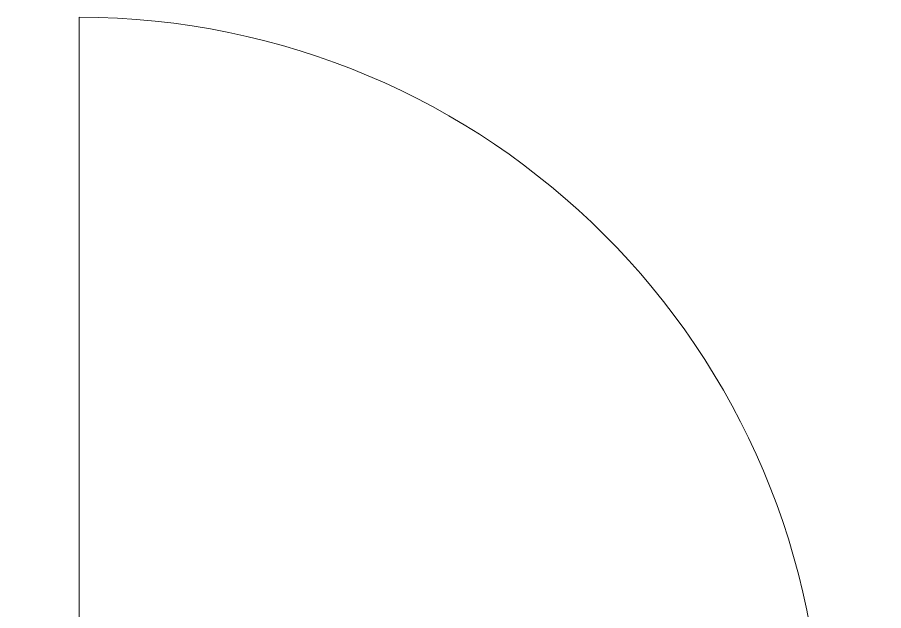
# Model space of a CAD drawing. Header units: inches. Extents: x -4235 to -464, y 9706 to 12463.
# Drawn here: x -2350.41 to -2311.04, y 11287.91 to 11314.88 of the extents above; entities that cross this region are included whole.
import ezdxf

# ---------------------------------------------------------------- set-up
doc = ezdxf.new("R2010")
doc.units = ezdxf.units.IN
doc.header["$MEASUREMENT"] = 0
for name, color, linetype, lineweight in [('A-DOOR-3', 31, 'Continuous', 9), ('A-DOOR-5', 31, 'Continuous', 20), ('A-DOOR-FRAM', 31, 'Continuous', 20), ('A-DOOR-FRAM-2', 31, 'Continuous', 9), ('A-DOOR-GLAZ', 31, 'Continuous', 9)]:
    doc.layers.add(name, color=color, linetype=linetype, lineweight=lineweight)

# ---------------------------------------------------------------- blocks, each defined once
blk = doc.blocks.new('Door-Inswing-Andersen-400_Series-Single - 3_ 0-1_8_ x 7_ 11 1_2_ - 1ST FLOOR-2896373-BACKGROUND - 1ST FLOOR')
at = {"layer": 'A-DOOR-3'}
blk.add_line((16.875, -0.531), (16.875, -34.281), dxfattribs=at)
blk.add_arc((16.875, -0.531), 33.75, 180, 270, dxfattribs=at)
at = {"layer": 'A-DOOR-5'}
for p, q in [((-16.259, 1.187), (-16.259, 0.542)), ((-16.259, 1.187), (-12.437, 1.187)), ((-12.437, 0.875), (-12.468, 1.187)), ((12.437, 1.187), (-12.437, 1.187)), ((16.259, 1.187), (12.437, 1.187)), ((12.437, 0.875), (12.468, 1.187)), ((16.259, 1.187), (16.259, 0.542)), ((-12.437, 0.781), (-12.437, 0.875)), ((12.437, 0.781), (12.437, 0.875)), ((-16.259, 0.542), (-16.875, 0.531)), ((-16.875, 0.531), (-16.875, -0.531)), ((-13.187, 0.781), (-12.437, 0.781)), ((-13.187, -0.531), (-13.187, 0.781)), ((13.187, 0.781), (12.437, 0.781)), ((13.187, -0.531), (13.187, 0.781)), ((16.259, 0.542), (16.875, 0.531)), ((16.875, 0.531), (16.875, -0.531)), ((-12.437, 0.031), (-13.187, 0.031)), ((-12.437, -0.031), (-12.437, 0.031)), ((12.437, 0.031), (13.187, 0.031)), ((12.437, -0.031), (12.437, 0.031)), ((-12.674, -0.469), (-12.468, -0.217)), ((-12.468, -0.217), (-12.437, -0.031)), ((12.468, -0.217), (12.437, -0.031)), ((12.674, -0.469), (12.468, -0.217)), ((-16.875, -0.531), (-12.437, -0.531)), ((-13.187, -0.469), (-12.674, -0.469)), ((-13.187, -0.531), (-13.187, -0.469)), ((12.437, -0.531), (-12.437, -0.531)), ((16.875, -0.531), (12.437, -0.531)), ((13.187, -0.469), (12.674, -0.469)), ((13.187, -0.531), (13.187, -0.469))]:
    blk.add_line(p, q, dxfattribs=at)
at = {"layer": 'A-DOOR-FRAM'}
for p, q in [((18.062, 5.219), (-18.062, 5.219)), ((-18.062, 5.219), (-18.062, 4.312)), ((18.062, 4.312), (18.062, 5.219)), ((-18.062, 4.875), (-18.062, -1)), ((-18.062, 4.875), (-17.031, 4.875)), ((-17.031, 3.753), (-17.031, 4.875)), ((17.031, 3.753), (17.031, 4.875)), ((18.062, 4.875), (17.031, 4.875)), ((18.062, 4.875), (18.062, -1)), ((-19.688, 3.562), (-18.062, 3.562)), ((-16.688, 3.513), (-17.031, 3.753)), ((16.687, 3.513), (17.031, 3.753)), ((19.687, 3.562), (18.062, 3.562)), ((-16.688, 2.512), (-16.688, 3.513)), ((16.687, 2.512), (16.687, 3.513)), ((-16, 2.356), (-16.688, 2.512)), ((16, 2.356), (16.687, 2.512)), ((-16, 1.219), (-16, 2.356)), ((16, 1.219), (16, 2.356)), ((-16.453, 0.782), (-16.453, 1.219)), ((-16.453, 1.219), (-16, 1.219)), ((16.453, 1.219), (16, 1.219)), ((16.453, 0.782), (16.453, 1.219)), ((-17.031, 0.782), (-16.453, 0.782)), ((-17.031, -1), (-17.031, 0.782)), ((17.031, 0.782), (16.453, 0.782)), ((17.031, -1), (17.031, 0.782)), ((-17.687, -1), (-18.062, -1)), ((-18.062, -1), (-17.031, -1)), ((-18.062, -1), (-17.938, -1)), ((-17.313, -1), (17.312, -1)), ((18.062, -1), (17.031, -1)), ((17.937, -1), (18.062, -1))]:
    blk.add_line(p, q, dxfattribs=at)
at = {"layer": 'A-DOOR-FRAM-2'}
for p, q in [((-17.313, -1), (-17.938, -1)), ((-17.938, -1), (-17.938, -4.313)), ((-17.313, -4.313), (-17.313, -1)), ((17.937, -1), (17.312, -1)), ((17.312, -1), (17.312, -4.313)), ((17.937, -4.313), (17.937, -1)), ((-17.938, -4.313), (-17.313, -4.313)), ((17.312, -4.313), (17.937, -4.313))]:
    blk.add_line(p, q, dxfattribs=at)
at = {"layer": 'A-DOOR-GLAZ'}
for p, q in [((-12.437, 0.625), (-13.187, 0.625)), ((-12.977, 0.625), (-12.977, 0.187)), ((12.437, 0.781), (-12.437, 0.781)), ((12.437, 0.625), (-12.437, 0.625)), ((12.437, 0.625), (13.187, 0.625)), ((12.977, 0.625), (12.977, 0.187)), ((-13.187, 0.187), (-12.437, 0.187)), ((12.437, 0.187), (-12.437, 0.187)), ((12.437, 0.031), (-12.437, 0.031)), ((13.187, 0.187), (12.437, 0.187))]:
    blk.add_line(p, q, dxfattribs=at)

msp = doc.modelspace()

# ---------------------------------------------------------------- block references
at = {"layer": 'A-DOOR-3', "rotation": 180}
msp.add_blockref('Door-Inswing-Andersen-400_Series-Single - 3_ 0-1_8_ x 7_ 11 1_2_ - 1ST FLOOR-2896373-BACKGROUND - 1ST FLOOR', (-2330.724, 11280.602), dxfattribs=at)

doc.saveas('drawing.dxf')
